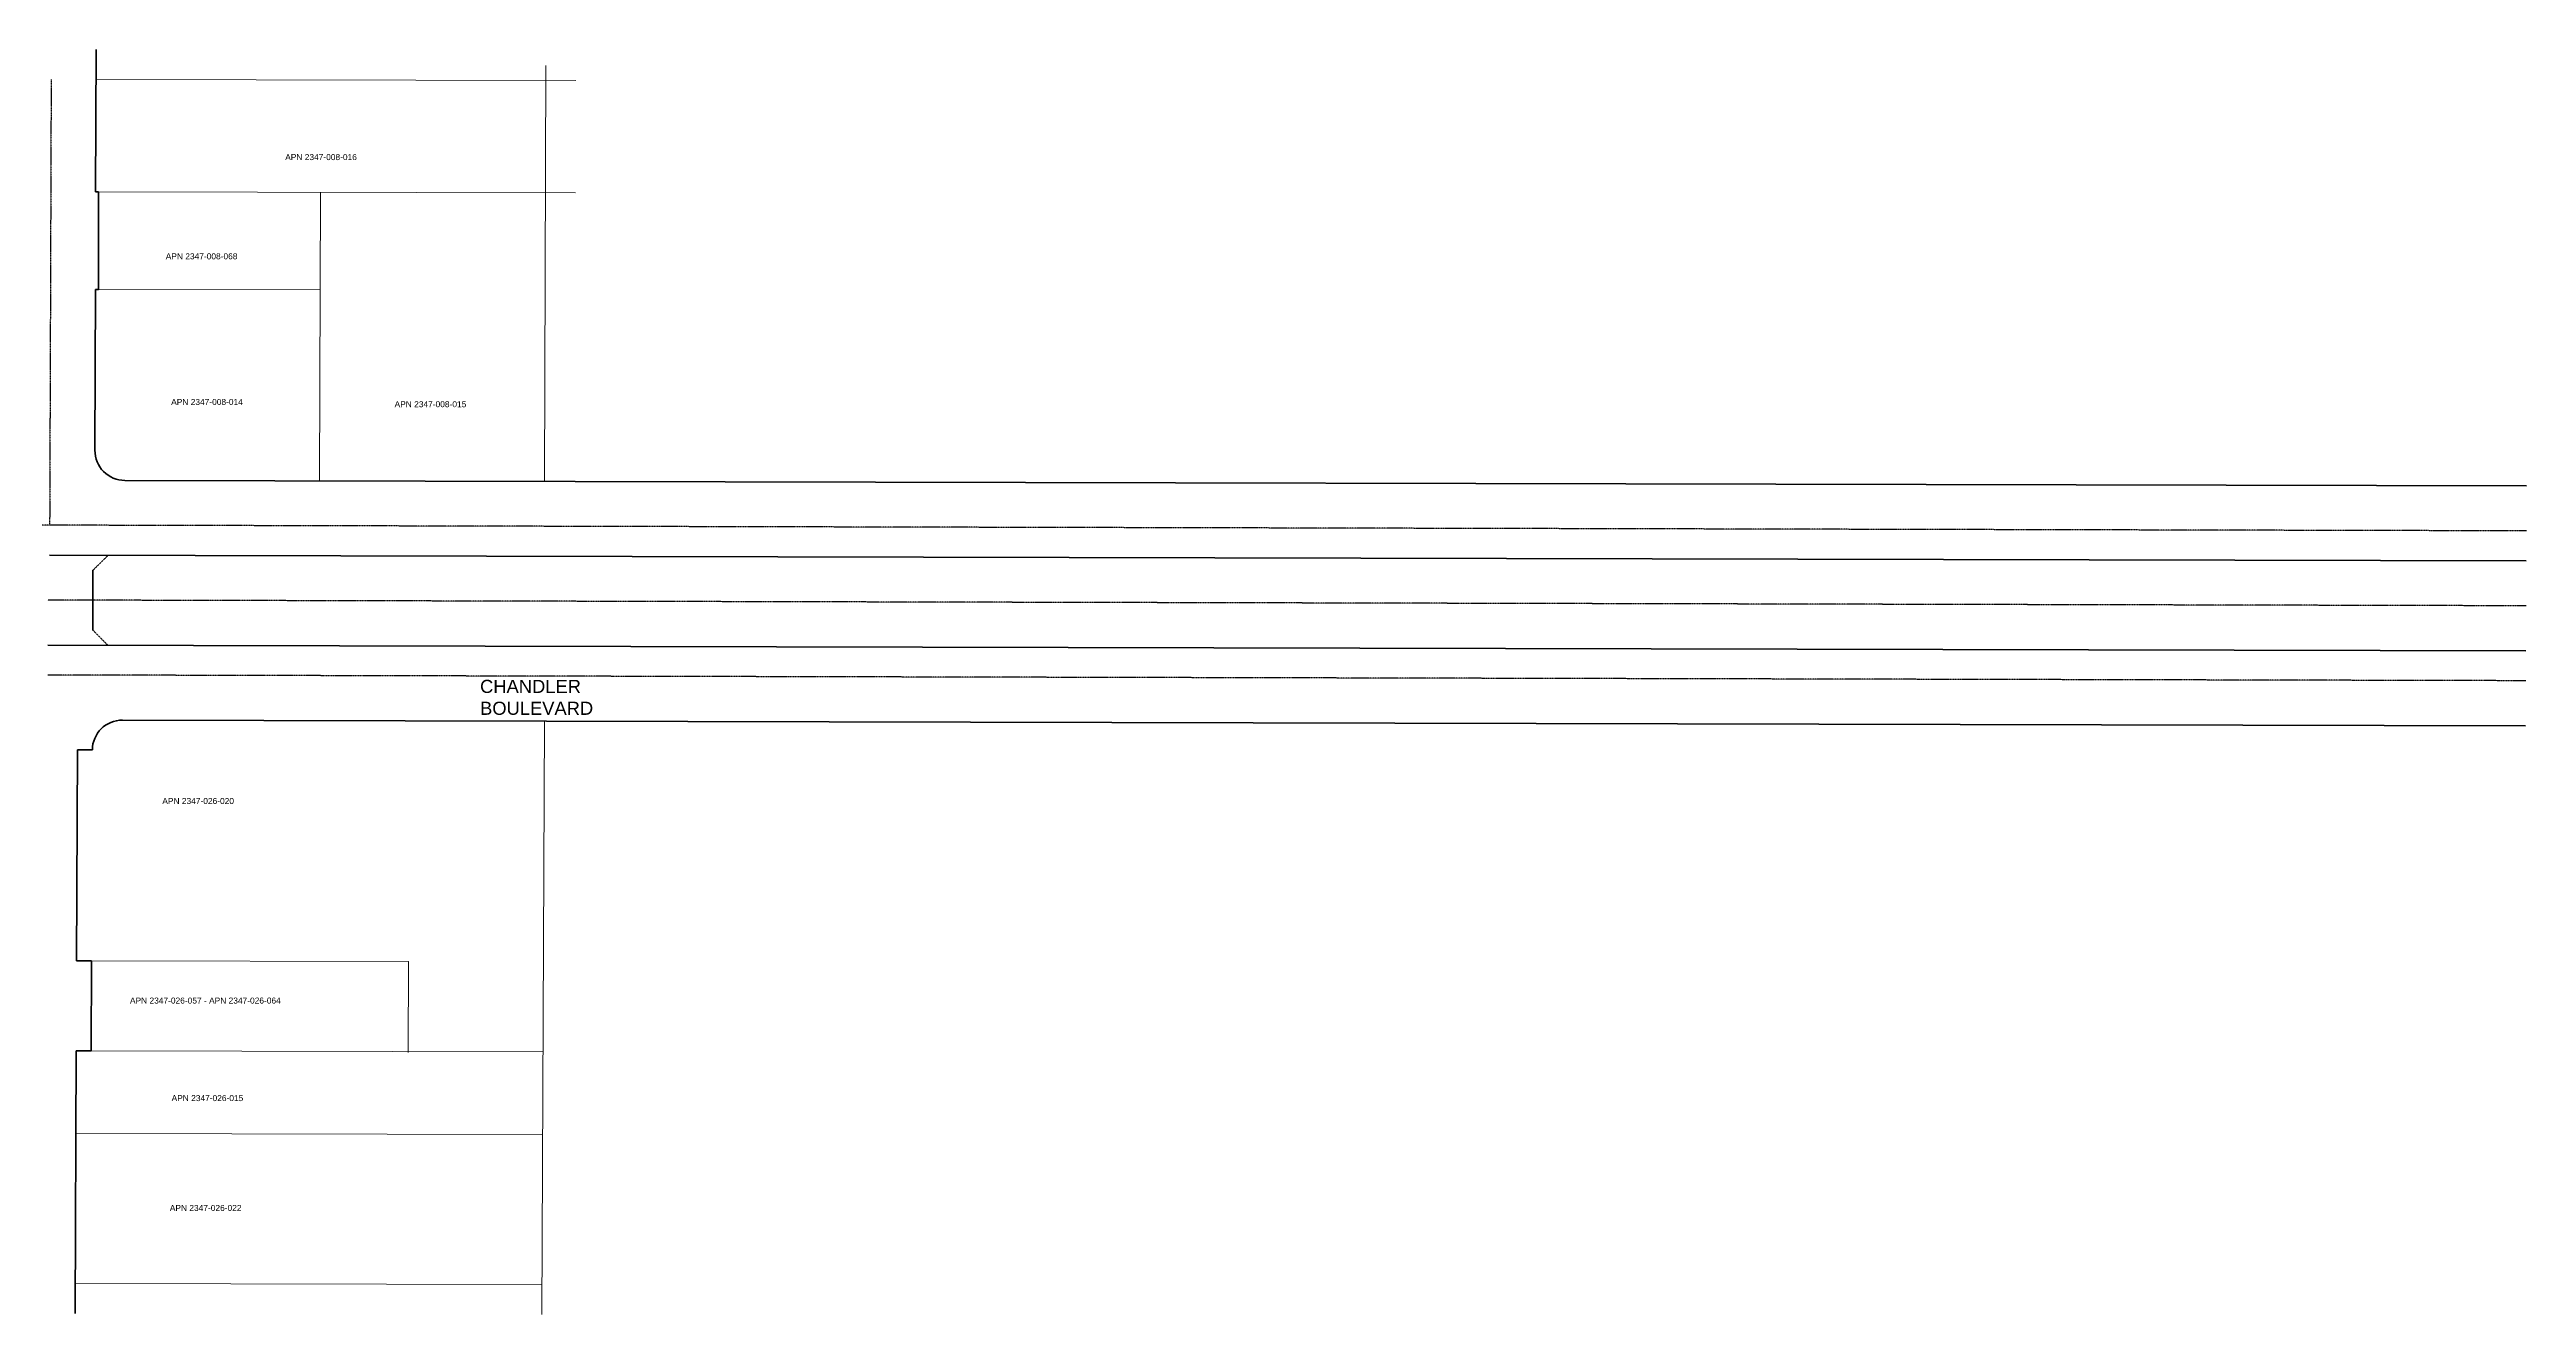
# Model space of a CAD drawing. Header units: feet. Extents: x 6439082 to 6441728, y 1883235 to 1884350.
# Drawn here: x 6440075 to 6441728, y 1883472 to 1884316 of the extents above; entities that cross this region are included whole.
import ezdxf

# ---------------------------------------------------------------- set-up
doc = ezdxf.new("R2010")
doc.units = ezdxf.units.FT
doc.header["$MEASUREMENT"] = 0
doc.linetypes.add('CENTER2', pattern=[1.125, 0.75, -0.125, 0.125, -0.125])
doc.linetypes.add('DASHED2', pattern=[0.375, 0.25, -0.125])
for name, color, linetype, lineweight in [('R-PROP-PRCL', 4, 'Continuous', 18), ('R-Row-Authority', 30, 'Continuous', 140), ('R-Row-Ease', 5, 'DASHED2', 50), ('R-Row-Ppanno', 7, 'Continuous', 5), ('R-Row-Scl', 1, 'CENTER2', 25), ('R-Row-Sname', 8, 'Continuous', 0), ('R-Row-Srow', 6, 'Continuous', 50)]:
    doc.layers.add(name, color=color, linetype=linetype, lineweight=lineweight)
doc.styles.add('G1_1 8_0', font='arial.ttf')
doc.styles.add('G4_7 32', font='arial.ttf', dxfattribs={"height": 0.219})

msp = doc.modelspace()

# ---------------------------------------------------------------- linework, layer by layer
at = {"layer": 'R-PROP-PRCL'}
for p, q in [((6440426.2, 1884295.1), (6440106.2, 1884295.8)), ((6440406.3, 1884305.1), (6440405.3, 1884027.7)), ((6440426, 1884220.1), (6440107.9, 1884220.8)), ((6440256, 1884220.5), (6440255.3, 1884028)), ((6440255.8, 1884155.5), (6440107.7, 1884155.8)), ((6440405.5, 1883867.7), (6440403.6, 1883471.7)), ((6440314.7, 1883707.2), (6440103.2, 1883707.7)), ((6440314.7, 1883707.2), (6440314.4, 1883646.6)), ((6440404.4, 1883647), (6440103, 1883647.7)), ((6440404.2, 1883591.7), (6440092.8, 1883592.4)), ((6440403.7, 1883491.7), (6440092.4, 1883492.4))]:
    msp.add_line(p, q, dxfattribs=at)
at = {"layer": 'R-Row-Authority'}
for p, q in [((6441727.7, 1883974.6), (6440075.1, 1883978.4)), ((6441727.5, 1883914.6), (6440073.9, 1883918.4))]:
    msp.add_line(p, q, dxfattribs=at)
at = {"layer": 'R-Row-Ease'}
for p, q in [((6440114.2, 1883978.3), (6440104.1, 1883968.3)), ((6440104.1, 1883968.3), (6440104, 1883928.4)), ((6440114, 1883918.3), (6440104, 1883928.4))]:
    msp.add_line(p, q, dxfattribs=at)
at = {"layer": 'R-Row-Scl'}
for p, q in [((6440076.2, 1884295.9), (6440075.2, 1883998.4)), ((6440075.2, 1883998.4), (6439082.7, 1884001)), ((6441727.8, 1883994.6), (6440075.2, 1883998.4)), ((6441727.6, 1883944.6), (6440074.1, 1883948.4)), ((6441727.4, 1883894.6), (6440073.9, 1883898.4))]:
    msp.add_line(p, q, dxfattribs=at)
at = {"layer": 'R-Row-Srow'}
for p, q in [((6440106.3, 1884315.8), (6440105.9, 1884220.8)), ((6440107.9, 1884220.8), (6440105.9, 1884220.8)), ((6440107.9, 1884220.8), (6440107.7, 1884155.8)), ((6440105.7, 1884155.8), (6440105.4, 1884048.4)), ((6440107.7, 1884155.8), (6440105.7, 1884155.8)), ((6441727.9, 1884024.6), (6440125.3, 1884028.3)), ((6441727.3, 1883864.6), (6440123.8, 1883868.3)), ((6440093.7, 1883848.4), (6440093.2, 1883707.7)), ((6440103.7, 1883848.4), (6440093.7, 1883848.4)), ((6440103.2, 1883707.7), (6440093.2, 1883707.7)), ((6440103.2, 1883707.7), (6440103, 1883647.7)), ((6440093, 1883647.7), (6440092.3, 1883472.4)), ((6440103, 1883647.7), (6440093, 1883647.7))]:
    msp.add_line(p, q, dxfattribs=at)
for centre, start, end in [((6440125.4, 1884048.3), 179.8037, 269.8669), ((6440123.7, 1883848.3), 89.8669, 179.7893)]:
    msp.add_arc(centre, 20, start, end, dxfattribs=at)

# ---------------------------------------------------------------- texts
at = {"layer": 'R-Row-Ppanno', "char_height": 4, "attachment_point": 8, "line_spacing_factor": 0.8, "style": 'G1_1 8_0'}
for s, insert in [('APN 2347-008-016', (6440256.3, 1884242)), ('APN 2347-008-068', (6440176.6, 1884175.8)), ('APN 2347-008-014', (6440180.2, 1884078.6)), ('APN 2347-008-015', (6440329.3, 1884077.1)), ('APN 2347-026-020', (6440174.3, 1883812.3)), ('APN 2347-026-057 - APN 2347-026-064', (6440179.1, 1883679.1)), ('APN 2347-026-015', (6440180.5, 1883614)), ('APN 2347-026-022', (6440179.3, 1883540.7))]:
    msp.add_mtext_dynamic_manual_height_columns(s, width=112.16, gutter_width=1, heights=[10.5], dxfattribs=dict(at, insert=insert))
at = {"layer": 'R-Row-Sname', "insert": (6440362.4, 1883895.2), "char_height": 8.76, "width": 82.094, "attachment_point": 1, "style": 'G4_7 32'}
msp.add_mtext('CHANDLER\\PBOULEVARD', dxfattribs=at)

doc.saveas('drawing.dxf')
